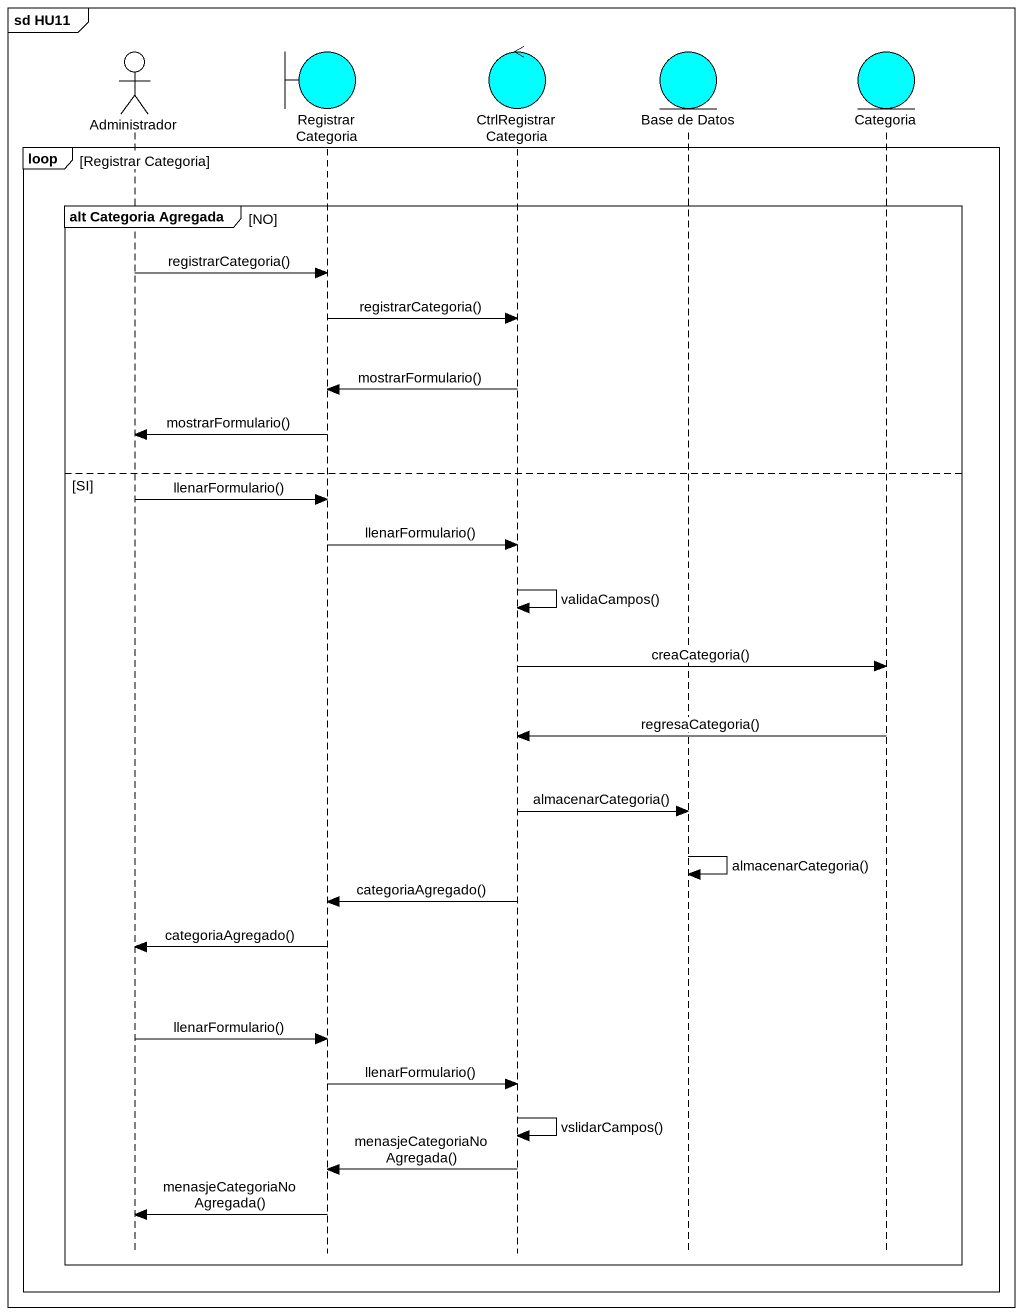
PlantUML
@startuml
mainframe sd HU11
hide footbox
actor Administrador #FFFFFF
boundary "Registrar Categoria" as Registrar_Categoria #00FFFF
control CtrlRegistrarCategoria #00FFFF
entity "Base de Datos" as Base_de_Datos #00FFFF
entity Categoria #00FFFF

loop Registrar Categoria
  group alt Categoria Agregada [NO]
    Administrador -> Registrar_Categoria : registrarCategoria()
    Registrar_Categoria -> CtrlRegistrarCategoria : registrarCategoria()
    CtrlRegistrarCategoria -> Registrar_Categoria : mostrarFormulario()
    Registrar_Categoria -> Administrador : mostrarFormulario()
  else SI
    Administrador -> Registrar_Categoria : llenarFormulario()
    Registrar_Categoria -> CtrlRegistrarCategoria : llenarFormulario()
    CtrlRegistrarCategoria -> CtrlRegistrarCategoria : validaCampos()
    CtrlRegistrarCategoria -> Categoria : creaCategoria()
    Categoria -> CtrlRegistrarCategoria : regresaCategoria()
    CtrlRegistrarCategoria -> Base_de_Datos : almacenarCategoria()
    Base_de_Datos -> Base_de_Datos : almacenarCategoria()
    CtrlRegistrarCategoria -> Registrar_Categoria : categoriaAgregado()
    Registrar_Categoria -> Administrador : categoriaAgregado()
    Administrador -> Registrar_Categoria : llenarFormulario()
    Registrar_Categoria -> CtrlRegistrarCategoria : llenarFormulario()
    CtrlRegistrarCategoria -> CtrlRegistrarCategoria : vslidarCampos()
    CtrlRegistrarCategoria -> Registrar_Categoria : menasjeCategoriaNoAgregada()
    Registrar_Categoria -> Administrador : menasjeCategoriaNoAgregada()
  end
end
@enduml
